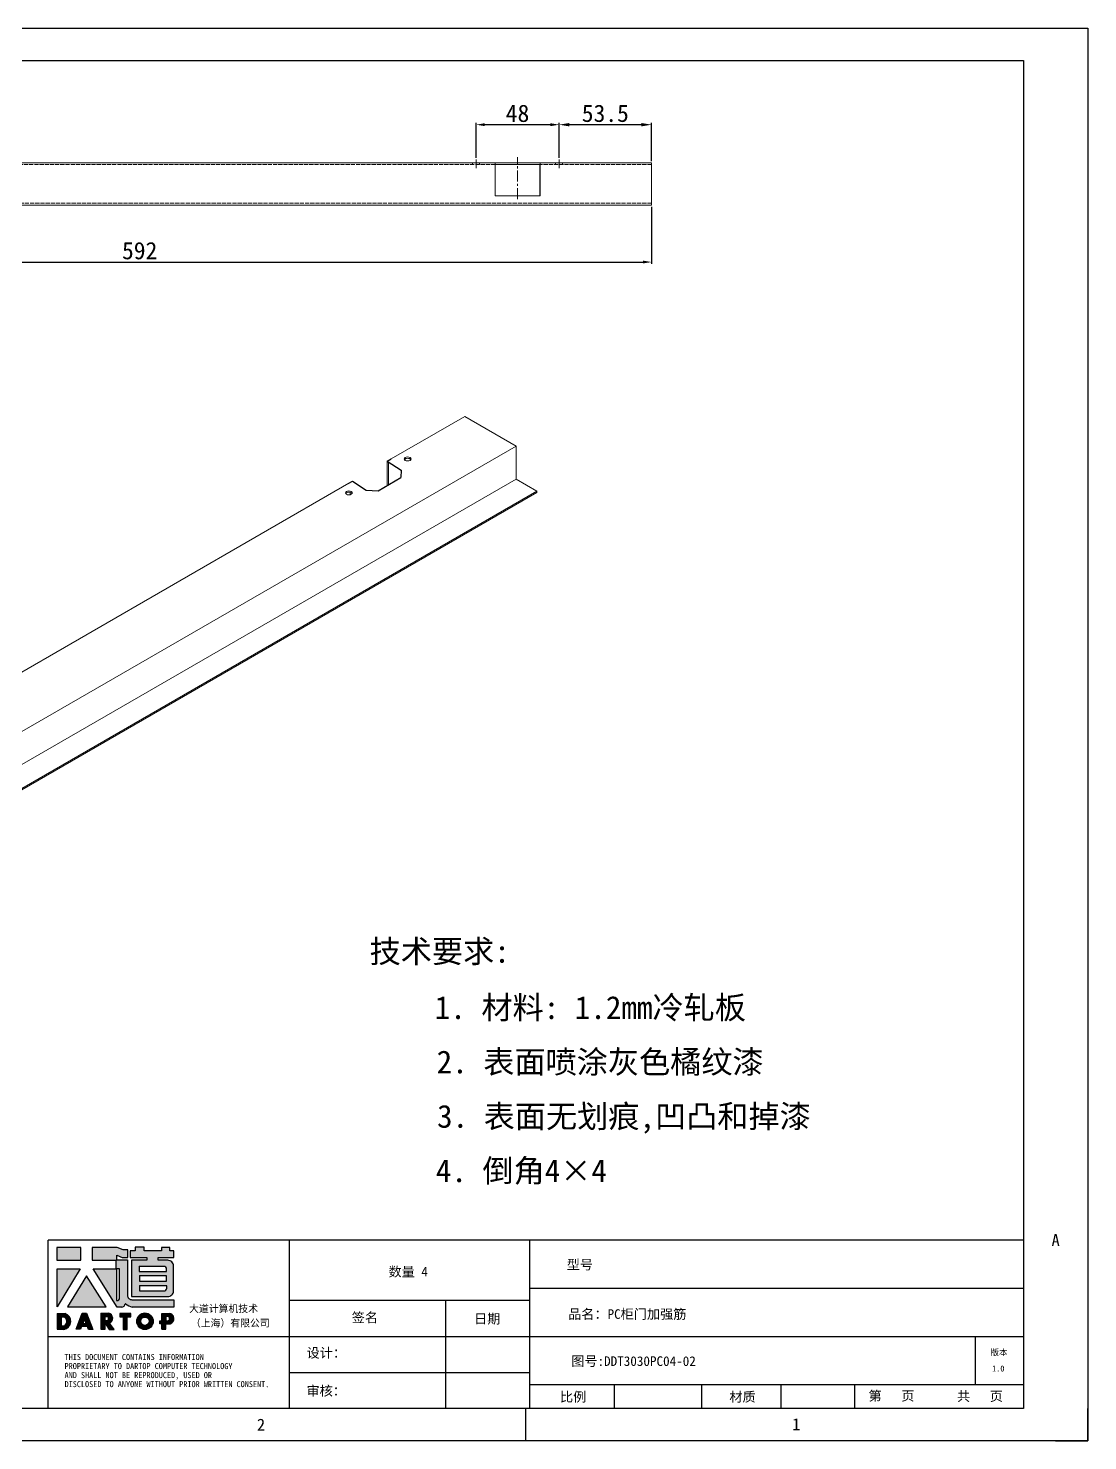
# Model space of a CAD drawing. Header units: millimetres. Extents: x 12436 to 30221, y 8547 to 23793.
# Drawn here: x 16835 to 17447, y 11670 to 12486 of the extents above; entities that cross this region are included whole.
import ezdxf
from ezdxf.enums import TextEntityAlignment as Align

# ---------------------------------------------------------------- set-up
doc = ezdxf.new("R2010")
doc.units = ezdxf.units.MM
doc.header["$PDSIZE"] = -1
for name, pattern in [('ACAD_ISO02W100', [15, 12, -3]), ('CENTER', [10.16, 6.35, -1.27, 1.27, -1.27]), ('DOT', [0.25, 0, -0.25])]:
    doc.linetypes.add(name, pattern=pattern)
for name, color, linetype in [('4', 7, 'Continuous'), ('print', 30, 'Continuous'), ('点画线', 1, 'CENTER'), ('虚线', 6, 'ACAD_ISO02W100')]:
    doc.layers.add(name, color=color, linetype=linetype)
doc.styles.add('Dartop', font='SIMFANG.TTF')
doc.styles.add('HZ', font='SimSun.ttf')
doc.styles.add('hzHT', font='SIMHEI.TTF')
doc.dimstyles.new('0', dxfattribs={"dimtxt": 10, "dimasz": 5, "dimexe": 1, "dimexo": 1, "dimgap": 1.524, "dimtad": 1, "dimdec": 0, "dimzin": 0, "dimdsep": 46, "dimtxsty": 'Standard', "dimcen": 2.5, "dimclrd": 4, "dimclre": 4, "dimclrt": 4, "dimadec": 0, "dimazin": 0, "dimtfac": 1, "dimtdec": 0, "dimtmove": 0, "dimatfit": 3, "dimfxl": 1, "dimtzin": 0, "dimarcsym": 0})
doc.dimstyles.new('副本 ISO-25', dxfattribs={"dimtxt": 10, "dimasz": 6, "dimexe": 1, "dimexo": 1, "dimgap": 1.524, "dimtad": 1, "dimdec": 1, "dimzin": 0, "dimdsep": 46, "dimtxsty": 'Standard', "dimcen": 2.5, "dimclrd": 4, "dimclre": 4, "dimclrt": 4, "dimadec": 0, "dimazin": 0, "dimtfac": 1, "dimtdec": 1, "dimtmove": 0, "dimatfit": 3, "dimfxl": 1, "dimtzin": 0, "dimarcsym": 0})

# ---------------------------------------------------------------- blocks, each defined once
blk = doc.blocks.new('*D497')
at = {"color": 4, "lineweight": -2}
for p, q in [((16603.08, 12383.24), (16603.08, 12350.28)), ((17195.08, 12383.24), (17195.08, 12350.28)), ((16608.08, 12351.28), (17190.08, 12351.28))]:
    blk.add_line(p, q, dxfattribs=at)
at = {"color": 4}
for points in [[(16608.08, 12352.12), (16608.08, 12350.45), (16603.08, 12351.28)], [(17190.08, 12352.12), (17190.08, 12350.45), (17195.08, 12351.28)]]:
    blk.add_solid(points, dxfattribs=at)
at = {"layer": 'Defpoints', "color": 0}
for p in [(16603.08, 12384.24), (17195.08, 12384.24), (17195.08, 12351.28)]:
    blk.add_point(p, dxfattribs=at)
at = {"color": 4, "lineweight": 9, "insert": (16899.08, 12357.81), "char_height": 10, "attachment_point": 5}
blk.add_mtext('592', dxfattribs=at)
blk = doc.blocks.new('*D510')
at = {"color": 4, "lineweight": -2}
for p, q in [((17141.58, 12411.64), (17141.58, 12431.71)), ((17189.08, 12430.71), (17147.58, 12430.71)), ((17195.08, 12409.64), (17195.08, 12431.71))]:
    blk.add_line(p, q, dxfattribs=at)
at = {"color": 4}
for points in [[(17147.58, 12431.71), (17147.58, 12429.71), (17141.58, 12430.71)], [(17189.08, 12431.71), (17189.08, 12429.71), (17195.08, 12430.71)]]:
    blk.add_solid(points, dxfattribs=at)
at = {"layer": 'Defpoints', "color": 0}
for p in [(17141.58, 12430.71), (17141.58, 12410.64), (17195.08, 12408.64)]:
    blk.add_point(p, dxfattribs=at)
at = {"color": 4, "lineweight": 9, "insert": (17168.33, 12437.24), "char_height": 10, "attachment_point": 5}
blk.add_mtext('53.5', dxfattribs=at)
blk = doc.blocks.new('*D511')
at = {"color": 4, "lineweight": -2}
for p, q in [((17093.58, 12411.64), (17093.58, 12431.71)), ((17136.58, 12430.71), (17098.58, 12430.71)), ((17141.58, 12411.64), (17141.58, 12431.71))]:
    blk.add_line(p, q, dxfattribs=at)
at = {"color": 4}
for points in [[(17098.58, 12431.55), (17098.58, 12429.88), (17093.58, 12430.71)], [(17136.58, 12431.55), (17136.58, 12429.88), (17141.58, 12430.71)]]:
    blk.add_solid(points, dxfattribs=at)
at = {"layer": 'Defpoints', "color": 0}
for p in [(17093.58, 12430.71), (17093.58, 12410.64), (17141.58, 12410.64)]:
    blk.add_point(p, dxfattribs=at)
at = {"color": 4, "lineweight": 9, "insert": (17117.58, 12437.24), "char_height": 10, "attachment_point": 5}
blk.add_mtext('48', dxfattribs=at)
blk = doc.blocks.new('dadao')
for p, q in [((48, 19.2), (44.9, 10.4)), ((44.9, 10.4), (51.2, 10.4)), ((51.2, 10.4), (48, 19.2))]:
    blk.add_line(p, q)
for points in [[(41.8, 121.6), (41.8, 143.7), (-0.4, 143.7), (-0.4, 121.6), (41.8, 121.6)], [(104.8, 122), (104.8, 130.3), (114.1, 126.3), (124.2, 126.3), (124.2, 139.6), (115.9, 139.6), (105.1, 143.9), (61.5, 143.9)], [(61.7, 144), (61.7, 121.3), (103.9, 121.3)], [(113.4, 38.7), (105.1, 38.7), (63, 106.5), (103.9, 106.5), (103.9, 120.9), (103.9, 121.3)], [(109.7, 53.6), (109.7, 106.2), (104.3, 106.2), (104.3, 50.4), (106.6, 50.4)], [(144.6, 94.4), (144.6, 84.8), (192, 84.8), (192, 94.1), (144.9, 94.1)], [(0, 28), (0, 0), (11.8, 0)], [(0.1, 28), (14, 28)], [(76.8, 28.2), (76.8, 0), (84.1, 0), (84.1, 11.1), (91.6, -0.1), (100.3, -0.1), (91.7, 11.1)], [(76.8, 28.2), (90.6, 28.2)], [(120.2, 45), (119.5, 45), (119.5, 44.6)], [(183.7, 0), (183.7, 9.6), (180.6, 9.6), (180.6, 14.9), (183.8, 14.9), (183.8, 28.1), (196.1, 28.1), (196.5, 28.1)], [(7.1, 21.8), (7.1, 6.1), (12, 6.1)], [(7.1, 21.8), (11.4, 21.8)], [(84, 22.7), (84, 15.3), (87.2, 15.3)], [(84, 22.7), (87.3, 22.7)], [(183.7, 0), (190.9, 0), (190.9, 9.6), (198.8, 9.6)], [(194.9, 22.3), (190.8, 22.3), (190.8, 15), (194.4, 15)]]:
    blk.add_lwpolyline(points)
blk.add_lwpolyline([(137.1, 144.2), (137.1, 137.9), (128.3, 137.9), (128.3, 126.5), (157.3, 126.5), (157.3, 121.5), (130.3, 121.5), (130.3, 57.5), (194.4, 57.5, 0.414214), (204.4, 67.5), (204.4, 111.3, 0.414214), (194.4, 121.3), (177.5, 121.3), (177.5, 126.3), (204.7, 126.3), (204.7, 137.7), (198.2, 137.7), (198.2, 143.9), (183.3, 143.9), (183.3, 138), (153, 138), (153, 144.2), (137.1, 144.2)], format="xyb", close=True)
for points in [[(-0.3, 106.2), (40.4, 106.2), (-0.3, 39.7), (-0.3, 106.2)], [(51.7, 94.1), (18.4, 39.3), (86.2, 39.3)], [(43.8, 28.2), (51.8, 28.2), (62.6, -0.1), (55, -0.1), (53.2, 5), (42.9, 5), (41.1, 0), (33.6, 0)], [(110, 28.1), (110, 21.9), (116, 21.9), (116, -0.1), (123.2, -0.1), (123.2, 22), (129.2, 22), (129.2, 28.1), (110, 28.1)]]:
    blk.add_lwpolyline(points, close=True)
for points in [[(104.8, 122), (123.4, 122), (123.4, 60, 0.414214), (131.4, 52), (204.8, 52), (204.8, 39.1), (131.7, 39.1)], [(144.3, 110.8), (144.3, 101.8), (192.3, 101.8), (192.3, 105.5, 0.414214), (187.3, 110.5), (144.3, 110.5)], [(144.6, 77), (144.6, 67.5), (187.6, 67.5, 0.414214), (192.6, 72.5), (192.6, 76.4), (144.6, 76.4)]]:
    blk.add_lwpolyline(points, format="xyb")
for radius in [14.5, 7.44]:
    blk.add_circle((154.2, 14.2), radius)
for centre, radius, start, end in [((99.2, 60.7), 12.6, 305.6399, 325.969), ((9.6, 14.2), 14.4, 278.6604, 72.3203), ((88.6, 19.4), 8.95, 290.6073, 77.2124), ((111.6, 46.7), 8.19, 282.9811, 347.6627), ((136, 61.7), 22.9, 226.7358, 259.3209), ((195.7, 18.6), 9.51, 288.8959, 85.2442), ((8.5, 13.9), 8.49, 294.2143, 69.7177), ((86.4, 19), 3.8, 282.527, 76.7196), ((193.7, 18.7), 3.8, 280.9891, 72.5513)]:
    blk.add_arc(centre, radius, start, end)

msp = doc.modelspace()

# ---------------------------------------------------------------- hatches: boundary and pattern name
for points in [[(16865.135, 11781.354), (16851.249, 11781.354), (16851.249, 11774.099), (16865.135, 11774.099)], [(16864.688, 11769.023), (16851.286, 11769.023), (16851.286, 11747.142)], [(16868.403, 11765.052), (16857.447, 11746.996), (16879.756, 11746.996)], [(16893.92, 11743.301), (16887.581, 11743.301), (16887.581, 11741.29), (16889.559, 11741.29), (16889.559, 11734.042), (16891.927, 11734.042), (16891.927, 11741.295), (16893.92, 11741.295)]]:
    msp.add_hatch(color=0).paths.add_polyline_path(points)
h = msp.add_hatch(color=0)
h.paths.add_polyline_path([(16885.887, 11776.945), (16888.951, 11775.621), (16892.265, 11775.621), (16892.265, 11780.006), (16889.531, 11780.006), (16885.97, 11781.413), (16871.696, 11781.413), (16871.696, 11773.996), (16885.584, 11773.996), (16885.584, 11773.846), (16885.584, 11769.106), (16872.117, 11769.106), (16885.969, 11746.815), (16888.711, 11746.815, 0.2793748), (16890.714, 11748.762), (16890.714, 11748.864), (16890.956, 11748.864, 0.1431454), (16894.732, 11746.943), (16918.801, 11746.943), (16918.801, 11751.17), (16894.629, 11751.17, -0.4142136), (16891.996, 11753.803), (16891.996, 11774.231), (16885.887, 11774.231)])
h.paths.add_polyline_path([(16885.724, 11769.011), (16887.488, 11769.011), (16887.488, 11751.71, -0.0889357), (16886.466, 11750.658), (16885.718, 11750.658)], flags=16)
h = msp.add_hatch(color=0)
h.paths.add_polyline_path([(16918.76, 11779.392), (16916.618, 11779.392), (16916.618, 11781.43), (16911.723, 11781.43), (16911.723, 11779.494), (16901.73, 11779.494), (16901.73, 11781.532), (16896.496, 11781.532), (16896.496, 11779.457), (16893.604, 11779.457), (16893.604, 11775.701), (16903.147, 11775.701), (16903.147, 11774.04), (16894.254, 11774.04), (16894.254, 11753.009), (16915.367, 11753.009, 0.4142136), (16918.658, 11756.3), (16918.658, 11770.702, 0.4142136), (16915.367, 11773.993), (16909.786, 11773.993), (16909.786, 11775.623), (16918.76, 11775.623)])
h.paths.add_polyline_path([(16913.035, 11770.428, -0.4142136), (16914.681, 11768.783), (16914.681, 11767.576), (16898.874, 11767.576), (16898.874, 11770.428)], flags=16)
h.paths.add_polyline_path([(16914.578, 11765.029), (16914.578, 11761.973), (16898.976, 11761.973), (16898.976, 11765.029)], flags=16)
h.paths.add_polyline_path([(16914.782, 11759.223), (16914.782, 11757.914, -0.4142136), (16913.137, 11756.269), (16898.976, 11756.269), (16898.976, 11759.223)], flags=16)
h = msp.add_hatch(color=0)
h.paths.add_polyline_path([(16855.982, 11743.268), (16851.385, 11743.268), (16851.385, 11734.069), (16855.257, 11734.069, 0.7930159)])
h.paths.add_polyline_path([(16855.325, 11736.084), (16853.717, 11736.084), (16853.717, 11741.254), (16855.148, 11741.254, -0.6713609)], flags=16)
h = msp.add_hatch(color=0)
h.paths.add_polyline_path([(16868.438, 11743.344), (16865.814, 11743.344), (16862.439, 11734.059), (16864.925, 11734.059), (16865.51, 11735.705), (16868.877, 11735.705), (16869.474, 11734.04), (16871.98, 11734.04)])
h.paths.add_polyline_path([(16868.233, 11737.478), (16866.147, 11737.478), (16867.171, 11740.396)], flags=16)
h = msp.add_hatch(color=0)
h.paths.add_polyline_path([(16881.192, 11743.337), (16876.67, 11743.337), (16876.67, 11734.054), (16879.059, 11734.054), (16879.059, 11737.734), (16881.515, 11734.021), (16884.403, 11734.021), (16881.576, 11737.711, 0.7440549)])
h.paths.add_polyline_path([(16879.037, 11739.108), (16879.037, 11741.546), (16880.106, 11741.546, -0.796809), (16880.089, 11739.108)], flags=16)
h = msp.add_hatch(color=0)
h.paths.add_polyline_path([(16897.367, 11738.729, 1), (16906.899, 11738.729, 1)])
h.paths.add_polyline_path([(16904.581, 11738.729, -1), (16899.684, 11738.729, -1)], flags=16)
h = msp.add_hatch(color=0)
h.paths.add_polyline_path([(16916.042, 11743.315), (16915.905, 11743.315), (16911.874, 11743.315), (16911.874, 11738.983), (16910.804, 11738.983), (16910.804, 11737.224), (16911.857, 11737.224), (16911.857, 11734.071), (16914.21, 11734.071), (16914.21, 11737.237), (16916.796, 11737.237, 0.8123038)])
h.paths.add_polyline_path([(16914.175, 11738.995), (16914.175, 11741.418), (16915.514, 11741.418, -0.7782134), (16915.378, 11738.995)], flags=16)

# ---------------------------------------------------------------- linework, layer by layer
for p, q in [((16305.023, 12467.92), (17410.164, 12467.92)), ((17042.262, 12236.167), (17044.41, 12237.407)), ((17042.262, 12236.167), (17050.201, 12230.878)), ((17050.201, 12230.878), (17050.066, 12226.66)), ((17020.015, 12223.324), (17022.163, 12224.564)), ((17022.163, 12224.564), (17030.102, 12219.275)), ((17036.895, 12219.057), (17050.066, 12226.66)), ((17030.102, 12219.275), (17036.895, 12219.057))]:
    msp.add_line(p, q)
at = {"color": 0}
for p, q in [((17410.164, 12467.92), (17410.164, 11688.201)), ((17410.164, 11785.666), (16846.26, 11785.666)), ((16846.26, 11688.201), (16846.26, 11785.666)), ((16985.495, 11785.666), (16985.495, 11688.201)), ((17124.731, 11688.201), (17124.731, 11785.666)), ((17124.731, 11757.818), (17410.164, 11757.818)), ((16985.495, 11750.857), (17124.731, 11750.857)), ((17075.998, 11750.857), (17075.998, 11688.201)), ((16846.26, 11729.971), (16985.495, 11729.971)), ((16985.495, 11729.971), (17410.164, 11729.971)), ((17382.316, 11702.124), (17382.316, 11729.971)), ((16985.495, 11709.086), (17124.731, 11709.086)), ((17124.731, 11702.124), (17410.164, 11702.124)), ((17173.717, 11688.201), (17173.717, 11702.124)), ((17224.201, 11688.201), (17224.201, 11702.124)), ((17270.096, 11688.201), (17270.096, 11702.124)), ((17312.699, 11688.201), (17312.699, 11702.124)), ((17410.164, 11688.201), (16305.023, 11688.201)), ((17122.41, 11669.636), (17122.41, 11688.201)), ((17447.293, 11669.636), (17447.293, 11688.201)), ((17428.728, 11669.636), (17447.293, 11669.636))]:
    msp.add_line(p, q, dxfattribs=at)
at = {"color": 0, "linetype": 'DOT'}
for p, q in [((17447.293, 12467.92), (17447.293, 11688.201)), ((17428.728, 11669.636), (16267.894, 11669.636))]:
    msp.add_line(p, q, dxfattribs=at)
at = {"color": 7, "linetype": 'Continuous', "lineweight": 15}
for p, q in [((17104.584, 12408.645), (16693.584, 12408.645)), ((17104.584, 12408.645), (17104.584, 12389.645)), ((17104.584, 12408.645), (17130.584, 12408.645)), ((17195.084, 12408.645), (17130.584, 12408.645)), ((17130.584, 12389.645), (17130.584, 12408.645)), ((17195.084, 12408.645), (17195.084, 12384.245)), ((17104.584, 12407.645), (17130.584, 12407.645)), ((17104.613, 12389.645), (17104.613, 12407.645)), ((17130.555, 12407.645), (17130.555, 12389.645)), ((17195.084, 12384.245), (16603.084, 12384.245)), ((17130.584, 12389.645), (17104.584, 12389.645)), ((17044.41, 12237.407), (17087.013, 12262.001)), ((17116.712, 12244.857), (17087.013, 12262.001)), ((16698.105, 12003.2), (17116.712, 12244.857)), ((17116.712, 12225.75), (17116.712, 12244.857)), ((17042.262, 12236.167), (17042.262, 12222.155)), ((17042.949, 12222.552), (17042.949, 12235.709)), ((16698.105, 11984.093), (17116.712, 12225.75)), ((16735.405, 12059.022), (17020.015, 12223.324)), ((17128.733, 12218.81), (17116.712, 12225.75)), ((16710.125, 11977.153), (17128.733, 12218.81)), ((16710.125, 11976.337), (17128.733, 12217.994)), ((17020.743, 12216.71), (17020.743, 12218.059)), ((17128.733, 12217.994), (17128.733, 12218.81))]:
    msp.add_line(p, q, dxfattribs=at)
at = {"color": 7, "linetype": 'Continuous', "lineweight": 15, "flags": 128}
for points in [[(17052.577, 12236.57), (17053.226, 12236.32), (17053.992, 12236.232), (17054.757, 12236.32), (17055.406, 12236.57), (17055.839, 12236.945), (17055.992, 12237.387), (17055.839, 12237.828), (17055.406, 12238.203), (17054.757, 12238.453), (17053.992, 12238.541), (17053.226, 12238.453), (17052.577, 12238.203), (17052.144, 12237.828), (17051.992, 12237.387), (17052.144, 12236.945), (17052.577, 12236.57)], [(17021.465, 12218.609), (17020.816, 12218.859), (17020.05, 12218.947), (17019.285, 12218.859), (17018.636, 12218.609), (17018.203, 12218.235), (17018.05, 12217.793), (17018.203, 12217.351), (17018.636, 12216.976), (17019.285, 12216.726), (17020.05, 12216.638), (17020.816, 12216.726), (17021.465, 12216.976), (17021.898, 12217.351), (17022.05, 12217.793), (17021.898, 12218.235), (17021.465, 12218.609)]]:
    msp.add_lwpolyline(points, dxfattribs=at)
at = {"color": 7, "linetype": 'Continuous', "lineweight": 15}
for centre in [(17053.992, 12235.232), (17020.05, 12215.638)]:
    msp.add_arc(centre, 2.559, 43.02572, 136.97428, dxfattribs=at)
at = {"layer": 'print', "color": 4}
msp.add_lwpolyline([(16267.894, 12486.484), (17447.293, 12486.484), (17447.293, 11669.636), (16267.894, 11669.636)], close=True, dxfattribs=at)
at = {"layer": '点画线', "lineweight": 0}
for p, q in [((17093.584, 12405.645), (17093.584, 12410.645)), ((17117.584, 12387.645), (17117.584, 12411.99)), ((17141.584, 12405.645), (17141.584, 12410.645))]:
    msp.add_line(p, q, dxfattribs=at)
at = {"layer": '虚线', "linetype": 'ACAD_ISO02W100', "lineweight": 0, "ltscale": 0.2}
for p, q in [((17104.584, 12407.645), (16693.584, 12407.645)), ((17195.084, 12407.645), (17130.584, 12407.645)), ((17195.084, 12385.245), (16603.084, 12385.245))]:
    msp.add_line(p, q, dxfattribs=at)
for points in [[(17091.584, 12408.645), (17091.584, 12407.645)], [(17095.584, 12407.645), (17095.584, 12408.645)], [(17139.584, 12408.645), (17139.584, 12407.645)], [(17143.584, 12407.645), (17143.584, 12408.645)]]:
    msp.add_open_spline(points, degree=1, dxfattribs=at)

# ---------------------------------------------------------------- block references
at = {"color": 0, "xscale": 0.3291021180775715, "yscale": 0.3291021181048563, "zscale": 0.3291021181102887}
msp.add_blockref('dadao', (16851.385, 11734.069), dxfattribs=at)

# ---------------------------------------------------------------- texts
at = {"style": 'HZ'}
for s, height, p in [('技术要求:', 13.2088, (17072.571, 11952.704)), ('     1. 材料: 1.2mm冷轧板', 13.20883, (17137.222, 11920.168)), ('    2. 表面喷涂灰色橘纹漆', 13.20883, (17147.376, 11888.718)), ('3. 表面无划痕,凹凸和掉漆', 13.20883, (17179.09, 11857.269)), ('4. 倒角4×4         ', 13.20883, (17160.229, 11825.819))]:
    msp.add_text(s, height=height, dxfattribs=at).set_placement(p, align=Align.MIDDLE_CENTER)
at = {"color": 0}
for s, height, style, p in [('A', 6.962, 'Dartop', (17428.728, 11785.666)), ('数量 4', 5.5694, 'hzHT', (17054.364, 11767.409)), ('型号', 5.5694, 'hzHT', (17153.626, 11771.499)), ('品名：PC柜门加强筋  ', 5.56942, 'hzHT', (17184.81, 11742.908)), ('签名', 5.5694, 'hzHT', (17029.346, 11740.867)), ('日期', 5.5694, 'hzHT', (17100.016, 11740.182)), ('版本', 3.4809, 'hzHT', (17395.972, 11720.73)), ('图号:DDT3030PC04-02', 5.56942, 'hzHT', (17184.663, 11715.685)), ('1.0', 3.4809, 'Dartop', (17395.553, 11711.428)), ('比例', 5.5694, 'hzHT', (17149.743, 11695.018)), ('材质', 5.5694, 'hzHT', (17247.663, 11695.018)), ('第   页', 5.5694, 'hzHT', (17333.817, 11695.595)), ('共   页', 5.5694, 'hzHT', (17384.977, 11695.392)), ('2', 6.962, 'Dartop', (16969.251, 11678.918)), ('1', 6.962, 'Dartop', (17278.743, 11679.139))]:
    msp.add_text(s, height=height, dxfattribs=dict(at, style=style)).set_placement(p, align=Align.MIDDLE_CENTER)
at = {"color": 0, "style": 'hzHT'}
for s, height, p in [('设计：', 5.5694, (16995.608, 11717.663)), ('THIS DOCUMENT CONTAINS INFORMATION', 3.48089, (16855.657, 11716.292)), ('PROPRIETARY TO DARTOP COMPUTER TECHNOLOGY', 3.48089, (16855.657, 11711.07)), ('AND SHALL NOT BE REPRODUCED, USED OR', 3.48089, (16855.657, 11705.849)), ('DISCLOSED TO ANYONE WITHOUT PRIOR WRITTEN CONSENT.', 3.48089, (16855.657, 11700.628)), ('审核：', 5.5694, (16995.525, 11695.732))]:
    msp.add_text(s, height=height, dxfattribs=at).set_placement(p)
at = {"layer": '4', "color": 0, "style": 'hzHT'}
for s, p in [('大道计算机技术', (16927.652, 11743.94)), ('（上海）有限公司', (16928.703, 11735.614))]:
    msp.add_text(s, height=4.1771, dxfattribs=at).set_placement(p)

# ---------------------------------------------------------------- dimensions: what is measured, and where the dimension line sits
at = {"lineweight": 9}
for base, p1, p2, dimstyle, picture, middle in [((17093.584, 12430.712), (17141.584, 12410.645), (17093.584, 12410.645), '0', '*D511', (17117.584, 12437.236)), ((17141.584, 12430.712), (17195.084, 12408.645), (17141.584, 12410.645), '副本 ISO-25', '*D510', (17168.334, 12437.236)), ((17195.084, 12351.282), (16603.084, 12384.245), (17195.084, 12384.245), '0', '*D497', (16899.084, 12357.806))]:
    dim = msp.add_linear_dim(base=base, p1=p1, p2=p2, dimstyle=dimstyle, dxfattribs=at)
    dim.commit()
    dim.dimension.update_dxf_attribs({"geometry": picture, "text_midpoint": middle})

doc.saveas('drawing.dxf')
